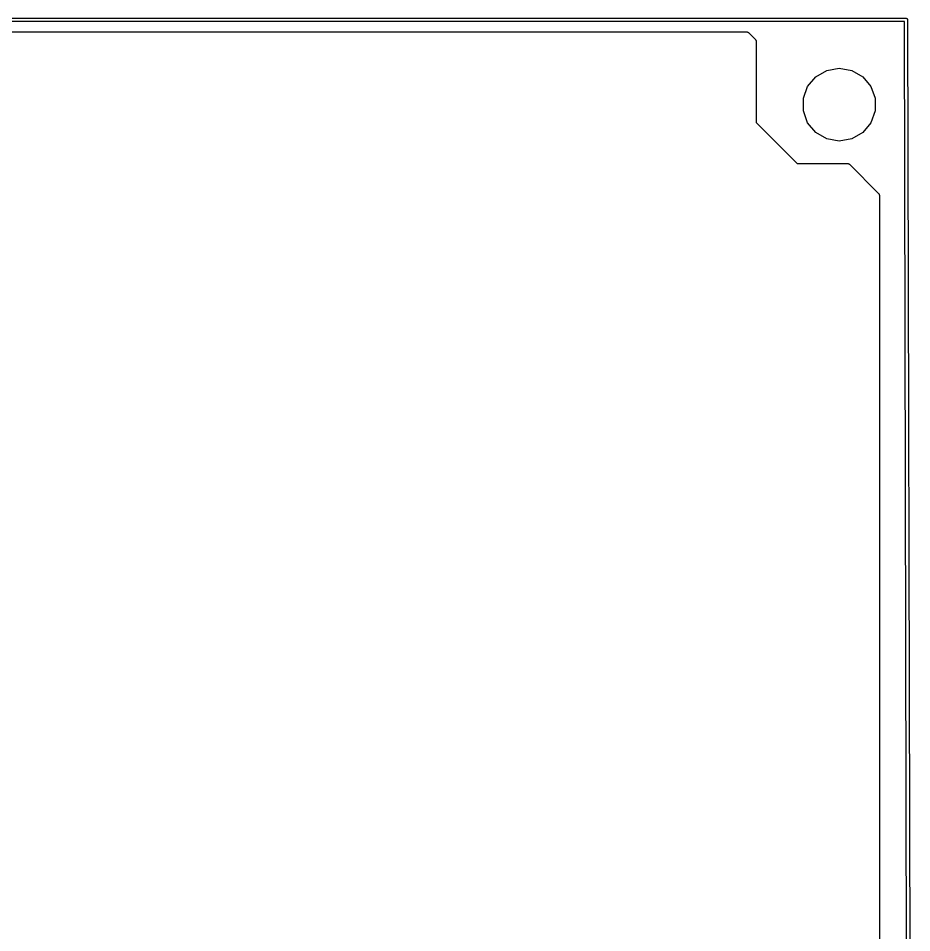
# Model space of a CAD drawing. Extents: x 92.1 to 192.1, y -135.1 to -45.9.
# Drawn here: x 148.55 to 192.07, y -90.5 to -45.92 of the extents above; entities that cross this region are included whole.
import ezdxf

# ---------------------------------------------------------------- set-up
doc = ezdxf.new("R2010")
doc.units = 0
doc.header["$MEASUREMENT"] = 0
doc.layers.add('BLACK', color=7, linetype='CONTINUOUS')

msp = doc.modelspace()

# ---------------------------------------------------------------- linework, layer by layer
at = {"layer": 'BLACK', "linetype": 'CONTINUOUS'}
for p, q in [((92.1934, -45.925), (191.801, -45.925)), ((191.725, -46.075), (92.275, -46.075)), ((191.925, -134.925), (191.725, -46.075)), ((191.801, -45.925), (191.813, -45.925)), ((191.813, -45.925), (191.819, -45.9273)), ((191.819, -45.9273), (191.826, -45.9284)), ((191.826, -45.9284), (191.832, -45.9317)), ((191.832, -45.9317), (191.838, -45.934)), ((191.838, -45.934), (191.843, -45.9383)), ((191.843, -45.9383), (191.849, -45.9417)), ((191.849, -45.9417), (191.853, -45.9467)), ((191.853, -45.9467), (191.858, -45.9509)), ((191.858, -45.9509), (191.862, -45.9567)), ((191.862, -45.9567), (191.866, -45.9619)), ((191.866, -45.9619), (191.868, -45.9681)), ((191.868, -45.9681), (191.872, -45.9738)), ((191.872, -45.9738), (191.873, -45.9804)), ((191.873, -45.9804), (191.875, -45.9868)), ((191.875, -45.9868), (191.875, -45.9995)), ((191.875, -45.9995), (192.075, -134.987)), ((100.97, -46.583), (184.03, -46.583)), ((184.03, -46.583), (184.036, -46.584)), ((184.036, -46.584), (184.041, -46.5835)), ((184.041, -46.5835), (184.057, -46.5878)), ((184.057, -46.5878), (184.074, -46.5907)), ((184.074, -46.5907), (184.079, -46.5935)), ((184.079, -46.5935), (184.084, -46.5949)), ((184.084, -46.5949), (184.098, -46.6044)), ((184.098, -46.6044), (184.112, -46.6127)), ((184.112, -46.6127), (184.116, -46.617)), ((184.116, -46.617), (184.12, -46.6202)), ((184.12, -46.6202), (184.463, -46.9628)), ((184.463, -46.9628), (184.466, -46.9674)), ((184.466, -46.9674), (184.47, -46.971)), ((184.47, -46.971), (184.479, -46.9853)), ((184.479, -46.9853), (184.488, -46.9989)), ((184.488, -46.9989), (184.49, -47.0043)), ((184.49, -47.0043), (184.492, -47.0092)), ((184.492, -47.0092), (184.495, -47.0255)), ((184.495, -47.0255), (184.5, -47.0415)), ((184.5, -47.0415), (184.499, -47.0471)), ((184.499, -47.0471), (184.5, -47.0526)), ((184.5, -47.0526), (184.5, -50.9938)), ((187.403, -48.7733), (187.938, -48.4647)), ((187.938, -48.4647), (188.545, -48.3575)), ((188.545, -48.3575), (189.153, -48.4647)), ((189.153, -48.4647), (189.688, -48.7733)), ((187.006, -49.246), (187.403, -48.7733)), ((189.688, -48.7733), (190.084, -49.246)), ((186.795, -49.8259), (187.006, -49.246)), ((190.084, -49.246), (190.295, -49.8259)), ((186.795, -50.4431), (186.795, -49.8259)), ((190.295, -49.8259), (190.295, -50.4431)), ((187.006, -51.023), (186.795, -50.4431)), ((190.295, -50.4431), (190.084, -51.023)), ((184.5, -50.9938), (184.501, -50.9998)), ((184.501, -50.9998), (184.504, -51.0044)), ((184.504, -51.0044), (186.496, -52.9956)), ((187.403, -51.4958), (187.006, -51.023)), ((190.084, -51.023), (189.688, -51.4958)), ((187.938, -51.8044), (187.403, -51.4958)), ((189.688, -51.4958), (189.153, -51.8044)), ((188.545, -51.9115), (187.938, -51.8044)), ((189.153, -51.8044), (188.545, -51.9115)), ((186.496, -52.9956), (186.5, -52.9994)), ((186.5, -52.9994), (186.506, -53)), ((186.506, -53), (188.947, -53)), ((188.947, -53), (188.953, -53.001)), ((188.953, -53.001), (188.958, -53.0005)), ((188.958, -53.0005), (188.974, -53.0048)), ((188.974, -53.0048), (188.991, -53.0077)), ((188.991, -53.0077), (188.996, -53.0105)), ((188.996, -53.0105), (189.001, -53.0119)), ((189.001, -53.0119), (189.015, -53.0214)), ((189.015, -53.0214), (189.029, -53.0297)), ((189.029, -53.0297), (189.033, -53.034)), ((189.033, -53.034), (189.037, -53.0372)), ((189.037, -53.0372), (190.463, -54.4628)), ((190.463, -54.4628), (190.466, -54.4674)), ((190.466, -54.4674), (190.47, -54.471)), ((190.47, -54.471), (190.479, -54.4853)), ((190.479, -54.4853), (190.488, -54.4989)), ((190.488, -54.4989), (190.49, -54.5043)), ((190.49, -54.5043), (190.492, -54.5092)), ((190.492, -54.5092), (190.495, -54.5255)), ((190.495, -54.5255), (190.5, -54.5415)), ((190.5, -54.5415), (190.499, -54.5471)), ((190.499, -54.5471), (190.5, -54.5526)), ((190.5, -54.5526), (190.5, -99.4474))]:
    msp.add_line(p, q, dxfattribs=at)

doc.saveas('drawing.dxf')
